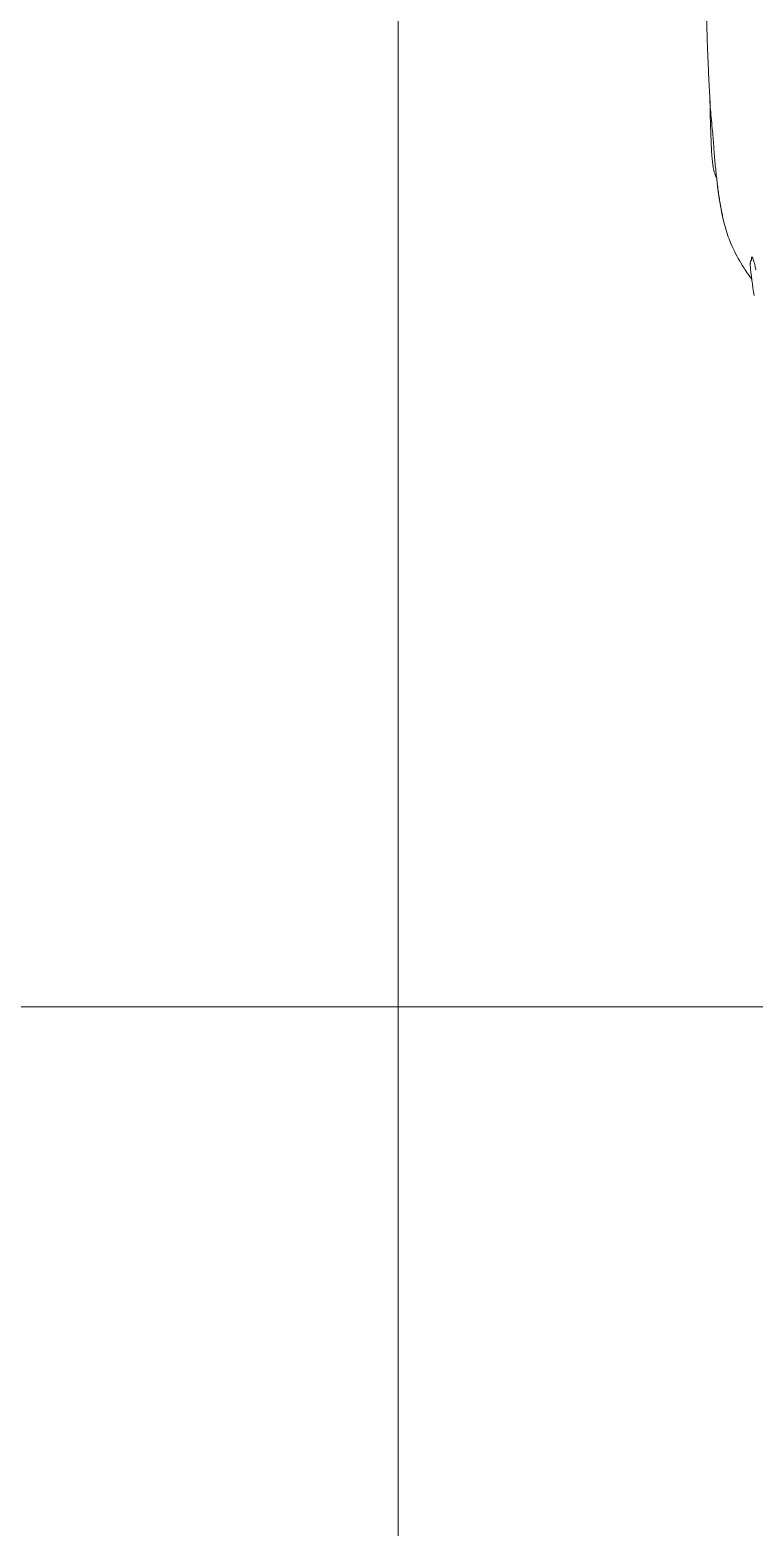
# Model space of a CAD drawing. Extents: x -1073 to 35213, y -1180 to 6950.
# Drawn here: x 33357.7 to 33449.5, y 1826.1 to 2015.9 of the extents above; entities that cross this region are included whole.
import ezdxf
from ezdxf.xclip import XClip

# ---------------------------------------------------------------- set-up
doc = ezdxf.new("R2010")
doc.units = 0
doc.header["$LTSCALE"] = 25
doc.header["$XCLIPFRAME"] = 0
doc.layers.get('0').update_dxf_attribs({"color": 9, "lineweight": 9})
doc.layers.add('04', color=9, linetype='Continuous', lineweight=9)
doc.layers.add('06D', color=9, linetype='Continuous', lineweight=9)

# ---------------------------------------------------------------- blocks, each defined once
blk = doc.blocks.new('p-araba-polo')
blk.add_line((3.4804, -0.8048), (3.4804, -0.8048))
at = {"flags": 128}
for points in [[(3.6558, -0.7538), (3.6563, -0.7542), (3.6566, -0.7545), (3.6574, -0.7549)], [(3.6574, -0.7549), (3.6583, -0.7553), (3.6593, -0.7556), (3.6605, -0.7556)]]:
    blk.add_lwpolyline(points, dxfattribs=at)
for points, degree, knots in [([(3.63, -0.7819), (3.6367, -0.7793), (3.6464, -0.775), (3.6606, -0.7668), (3.6723, -0.7592), (3.6777, -0.7555), (3.6807, -0.7535), (3.6809, -0.7534)], 3, [0, 0, 0, 0, 0.436591, 0.634385, 0.751254, 0.983784, 1, 1, 1, 1]), ([(3.6684, -0.7483), (3.6668, -0.7486), (3.6637, -0.7493), (3.6595, -0.7502), (3.6562, -0.7511), (3.6538, -0.752), (3.6529, -0.7524), (3.6525, -0.7527)], 3, [0, 0, 0, 0, 0.243786, 0.487231, 0.658342, 0.829202, 1, 1, 1, 1]), ([(3.6621, -0.7555), (3.6621, -0.7555), (3.6621, -0.7555), (3.6621, -0.7555), (3.6621, -0.7555), (3.6621, -0.7555), (3.6621, -0.7555), (3.6621, -0.7555), (3.6621, -0.7555), (3.6621, -0.7555), (3.6621, -0.7555)], 5, [0, 0, 0, 0, 0, 0, 1, 1, 1, 1, 1, 1, 1, 1, 1, 1, 1]), ([(3.4924, -0.8031), (3.496, -0.8029), (3.5031, -0.8024), (3.5136, -0.8016), (3.5237, -0.8008), (3.5336, -0.8), (3.5432, -0.799), (3.5524, -0.798), (3.5613, -0.797), (3.5699, -0.7958), (3.5781, -0.7946), (3.5859, -0.7933), (3.5934, -0.7919), (3.5988, -0.7908), (3.6016, -0.7902), (3.6022, -0.7901)], 3, [0, 0, 0, 0, 0.08164, 0.163278, 0.244914, 0.326547, 0.408179, 0.489811, 0.571441, 0.653071, 0.734702, 0.816332, 0.897962, 0.979592, 1, 1, 1, 1]), ([(3.5624, -0.7968), (3.5668, -0.7962), (3.5918, -0.7928), (3.6137, -0.7881), (3.6286, -0.7825), (3.63, -0.7819)], 3, [0, 0, 0, 0, 0.15043, 0.932957, 1, 1, 1, 1]), ([(3.46, -0.8061), (3.4566, -0.8063), (3.4499, -0.8067), (3.4362, -0.8075), (3.4129, -0.8086), (3.3796, -0.8099), (3.339, -0.8111), (3.2984, -0.812), (3.2603, -0.8127), (3.226, -0.8131), (3.193, -0.8134), (3.1656, -0.8135), (3.1487, -0.8134), (3.1435, -0.8134)], 3, [0, 0, 0, 0, 0.03531, 0.070597, 0.141114, 0.269195, 0.390859, 0.518959, 0.640794, 0.737038, 0.833171, 0.948447, 1, 1, 1, 1]), ([(3.4534, -0.8065), (3.4733, -0.8062), (3.5024, -0.8054), (3.5233, -0.8042), (3.533, -0.8032), (3.5394, -0.8022), (3.5462, -0.8005), (3.5507, -0.7987), (3.5521, -0.7981)], 3, [0, 0, 0, 0, 0.418831, 0.714948, 0.835581, 0.907738, 0.972168, 1, 1, 1, 1]), ([(3.4649, -0.8058), (3.4648, -0.8058), (3.4647, -0.8058), (3.4648, -0.8058), (3.4649, -0.8058)], 3, [0, 0, 0, 0, 0.506131, 1, 1, 1, 1]), ([(3.4649, -0.8058), (3.4695, -0.8055), (3.4787, -0.8047), (3.4878, -0.8037), (3.4924, -0.8031)], 3, [0, 0, 0, 0, 0.500005, 1, 1, 1, 1])]:
    blk.add_open_spline(points, degree=degree, knots=knots)
for points, degree in [([(3.6525, -0.7527), (3.6519, -0.7531), (3.6517, -0.7534), (3.652, -0.7536), (3.6524, -0.7538), (3.653, -0.7538), (3.6537, -0.7539), (3.6543, -0.7539)], 7), ([(3.6543, -0.7539), (3.6546, -0.7539), (3.6548, -0.7539), (3.655, -0.7539), (3.6553, -0.7539), (3.6555, -0.7539), (3.6557, -0.7539), (3.656, -0.7539)], 7), ([(3.6543, -0.7539), (3.6549, -0.7539), (3.6554, -0.7539), (3.656, -0.7539)], 3), ([(3.6613, -0.7556), (3.661, -0.7556), (3.6607, -0.7557), (3.6604, -0.7557), (3.66, -0.7556), (3.6597, -0.7556)], 5), ([(3.6598, -0.755), (3.6598, -0.7551), (3.6599, -0.7551), (3.6599, -0.7552), (3.66, -0.7552), (3.6601, -0.7553)], 5), ([(3.6606, -0.7556), (3.6608, -0.7556), (3.6612, -0.7556), (3.6617, -0.7556)], 3), ([(3.6613, -0.7556), (3.6615, -0.7556), (3.6616, -0.7556), (3.6618, -0.7556), (3.6619, -0.7556), (3.6621, -0.7555)], 5), ([(3.6621, -0.7555), (3.6618, -0.7556), (3.6616, -0.7556), (3.6613, -0.7556)], 3), ([(3.6616, -0.7556), (3.6747, -0.7543), (3.6879, -0.7526), (3.7009, -0.7505)], 3), ([(3.662, -0.7555), (3.662, -0.7555), (3.662, -0.7555), (3.662, -0.7555), (3.662, -0.7555), (3.6621, -0.7555)], 5), ([(3.6622, -0.7555), (3.6621, -0.7555), (3.6621, -0.7555), (3.6621, -0.7555), (3.6621, -0.7555), (3.6621, -0.7555)], 5), ([(3.6621, -0.7555), (3.6621, -0.7555), (3.6621, -0.7555), (3.6622, -0.7555)], 3), ([(3.6621, -0.7555), (3.6621, -0.7555), (3.6621, -0.7555), (3.6621, -0.7555)], 3), ([(3.4597, -0.8061), (3.4598, -0.8061), (3.4598, -0.8061), (3.4599, -0.8061), (3.4599, -0.8061), (3.46, -0.8061), (3.46, -0.8061)], 6), ([(3.4645, -0.8058), (3.4646, -0.8058), (3.4647, -0.8058), (3.4648, -0.8058), (3.4649, -0.8058)], 4), ([(3.4646, -0.8058), (3.4646, -0.8058), (3.4647, -0.8058), (3.4648, -0.8058), (3.4649, -0.8058)], 4), ([(3.4646, -0.8058), (3.4646, -0.8058), (3.4647, -0.8058), (3.4648, -0.8058), (3.4648, -0.8058), (3.4649, -0.8058), (3.4649, -0.8058)], 6), ([(3.4646, -0.8058), (3.4646, -0.8058), (3.4646, -0.8058), (3.4646, -0.8058)], 3), ([(3.4646, -0.8058), (3.4646, -0.8058), (3.4647, -0.8058), (3.4647, -0.8058), (3.4648, -0.8058), (3.4649, -0.8058), (3.4649, -0.8058)], 6), ([(3.4649, -0.8058), (3.4648, -0.8058), (3.4648, -0.8058), (3.4647, -0.8058), (3.4647, -0.8058), (3.4648, -0.8058), (3.4649, -0.8058)], 6)]:
    blk.add_open_spline(points, degree=degree)

msp = doc.modelspace()

# ---------------------------------------------------------------- linework, layer by layer
at = {"layer": '06D'}
for points in [[(33154.41, 2392.04), (33404.41, 2392.04), (33404.41, 1892.04), (33154.41, 1892.04)], [(33404.41, 2392.04), (33654.41, 2392.04), (33654.41, 1892.04), (33404.41, 1892.04)], [(33154.41, 1392.04), (33404.41, 1392.04), (33404.41, 1892.04), (33154.41, 1892.04)], [(33404.41, 1392.04), (33654.41, 1392.04), (33654.41, 1892.04), (33404.41, 1892.04)]]:
    msp.add_lwpolyline(points, close=True, dxfattribs=at)

# ---------------------------------------------------------------- block references
at = {"layer": '04'}
ref = msp.add_blockref('p-araba-polo', (33524.6, 2352.29), dxfattribs=dict(at, xscale=100, yscale=100, zscale=100, rotation=270))
XClip(ref).set_block_clipping_path([(-0.0924763951, -0.9835002962), (4.0650970395, 0.9845199444)])

doc.saveas('drawing.dxf')
